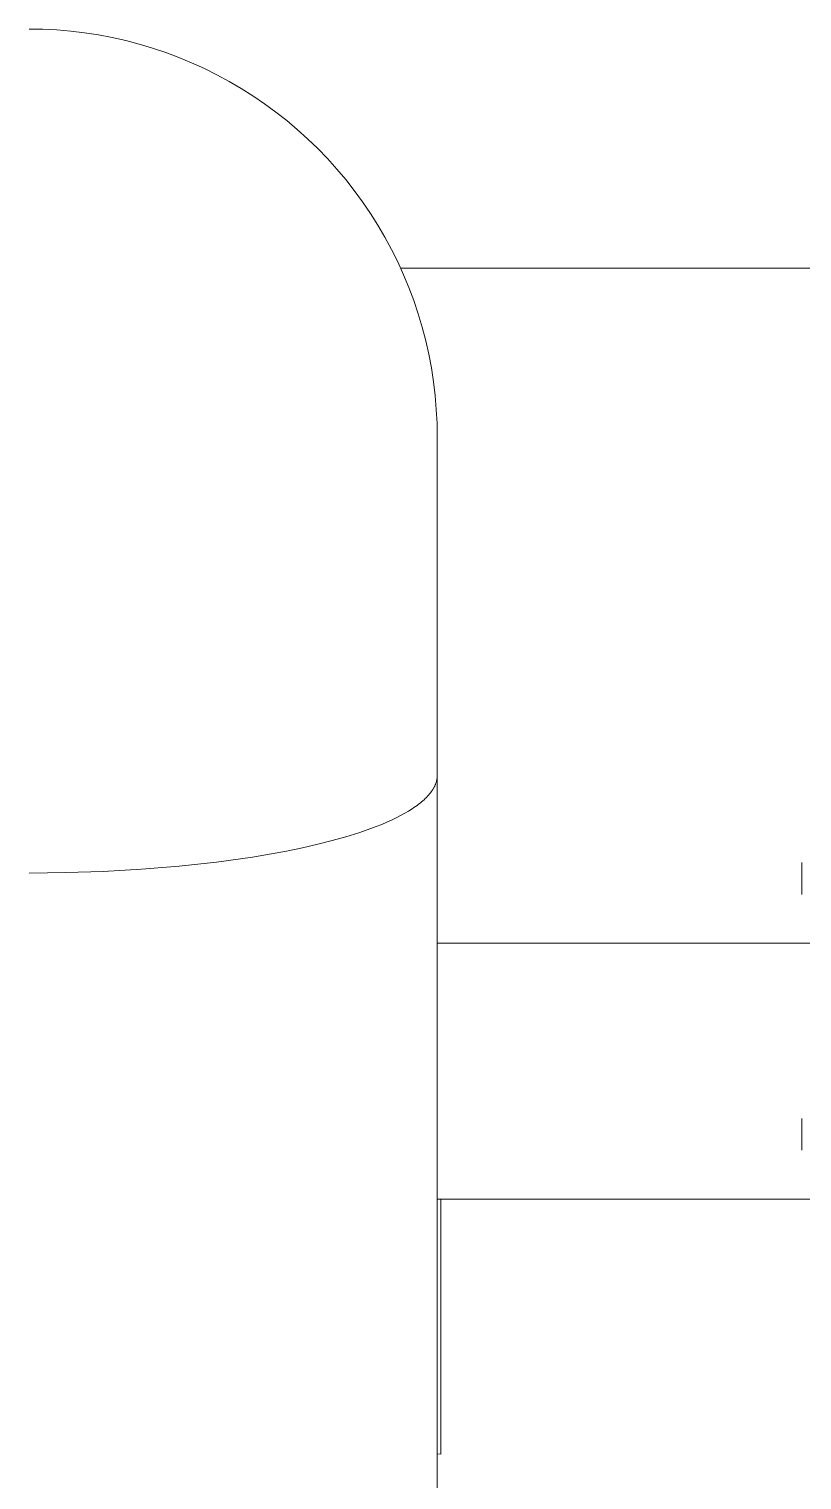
# Model space of a CAD drawing. Header units: millimetres. Extents: x -67 to 4862, y -244 to 3199.
# Drawn here: x 1263.3 to 1291.7, y 2653.9 to 2707.2 of the extents above; entities that cross this region are included whole.
import ezdxf

# ---------------------------------------------------------------- set-up
doc = ezdxf.new("R2010")
doc.units = ezdxf.units.MM
doc.layers.add('ZANO_R', color=7, linetype='Continuous', lineweight=0)

msp = doc.modelspace()

# ---------------------------------------------------------------- linework, layer by layer
at = {"layer": 'ZANO_R'}
for p, q in [((1263.324, 2707.214), (1263.836, 2707.206)), ((1263.836, 2707.206), (1264.348, 2707.179)), ((1264.348, 2707.179), (1264.858, 2707.136)), ((1264.858, 2707.136), (1265.367, 2707.075)), ((1265.367, 2707.075), (1265.873, 2706.996)), ((1265.873, 2706.996), (1266.376, 2706.901)), ((1266.376, 2706.901), (1266.876, 2706.788)), ((1266.876, 2706.788), (1267.371, 2706.658)), ((1267.371, 2706.658), (1267.862, 2706.512)), ((1267.862, 2706.512), (1268.347, 2706.348)), ((1268.347, 2706.348), (1268.827, 2706.169)), ((1268.827, 2706.169), (1269.3, 2705.973)), ((1269.3, 2705.973), (1269.766, 2705.76)), ((1269.766, 2705.76), (1270.225, 2705.533)), ((1270.225, 2705.533), (1270.676, 2705.289)), ((1270.676, 2705.289), (1271.118, 2705.031)), ((1271.118, 2705.031), (1271.551, 2704.757)), ((1271.551, 2704.757), (1271.974, 2704.469)), ((1271.974, 2704.469), (1272.388, 2704.166)), ((1272.388, 2704.166), (1272.791, 2703.85)), ((1272.791, 2703.85), (1273.182, 2703.52)), ((1273.182, 2703.52), (1273.562, 2703.177)), ((1273.562, 2703.177), (1273.931, 2702.821)), ((1273.931, 2702.821), (1274.287, 2702.453)), ((1274.287, 2702.453), (1274.63, 2702.072)), ((1274.63, 2702.072), (1274.96, 2701.681)), ((1274.96, 2701.681), (1275.276, 2701.278)), ((1275.276, 2701.278), (1275.579, 2700.865)), ((1275.579, 2700.865), (1275.867, 2700.441)), ((1275.867, 2700.441), (1276.14, 2700.008)), ((1276.14, 2700.008), (1276.399, 2699.566)), ((1276.399, 2699.566), (1276.642, 2699.115)), ((1276.642, 2699.115), (1276.87, 2698.657)), ((1276.87, 2698.657), (1277.082, 2698.19)), ((1276.976, 2698.43), (1298.324, 2698.43)), ((1277.082, 2698.19), (1277.278, 2697.717)), ((1277.278, 2697.717), (1277.458, 2697.238)), ((1277.458, 2697.238), (1277.621, 2696.752)), ((1277.621, 2696.752), (1277.768, 2696.261)), ((1277.768, 2696.261), (1277.898, 2695.766)), ((1277.898, 2695.766), (1278.01, 2695.266)), ((1278.01, 2695.266), (1278.106, 2694.763)), ((1278.106, 2694.763), (1278.184, 2694.257)), ((1278.184, 2694.257), (1278.246, 2693.748)), ((1278.246, 2693.748), (1278.289, 2693.238)), ((1278.289, 2693.238), (1278.315, 2692.726)), ((1278.315, 2692.726), (1278.324, 2692.214)), ((1278.324, 2692.214), (1278.324, 2679.813)), ((1278.219, 2679.386), (1278.229, 2679.407)), ((1278.229, 2679.407), (1278.238, 2679.427)), ((1278.238, 2679.427), (1278.247, 2679.448)), ((1278.247, 2679.448), (1278.256, 2679.468)), ((1278.256, 2679.468), (1278.264, 2679.489)), ((1278.264, 2679.489), (1278.271, 2679.509)), ((1278.271, 2679.509), (1278.278, 2679.53)), ((1278.278, 2679.53), (1278.284, 2679.55)), ((1278.284, 2679.55), (1278.29, 2679.571)), ((1278.29, 2679.571), (1278.296, 2679.591)), ((1278.296, 2679.591), (1278.301, 2679.611)), ((1278.301, 2679.611), (1278.305, 2679.632)), ((1278.305, 2679.632), (1278.309, 2679.652)), ((1278.309, 2679.652), (1278.313, 2679.672)), ((1278.313, 2679.672), (1278.316, 2679.692)), ((1278.316, 2679.692), (1278.318, 2679.713)), ((1278.318, 2679.713), (1278.321, 2679.733)), ((1278.321, 2679.733), (1278.322, 2679.753)), ((1278.322, 2679.753), (1278.323, 2679.773)), ((1278.323, 2679.773), (1278.324, 2679.793)), ((1278.324, 2679.793), (1278.324, 2679.813)), ((1278.324, 2679.813), (1278.324, 2516.633)), ((1277.745, 2678.821), (1277.794, 2678.863)), ((1277.794, 2678.863), (1277.841, 2678.905)), ((1277.841, 2678.905), (1277.885, 2678.947)), ((1277.885, 2678.947), (1277.927, 2678.989)), ((1277.927, 2678.989), (1277.967, 2679.031)), ((1277.967, 2679.031), (1278.005, 2679.073)), ((1278.005, 2679.073), (1278.04, 2679.115)), ((1278.04, 2679.115), (1278.074, 2679.157)), ((1278.074, 2679.157), (1278.105, 2679.199)), ((1278.105, 2679.199), (1278.134, 2679.241)), ((1278.134, 2679.241), (1278.148, 2679.261)), ((1278.148, 2679.261), (1278.161, 2679.282)), ((1278.161, 2679.282), (1278.173, 2679.303)), ((1278.173, 2679.303), (1278.185, 2679.324)), ((1278.185, 2679.324), (1278.197, 2679.344)), ((1278.197, 2679.344), (1278.208, 2679.365)), ((1278.208, 2679.365), (1278.219, 2679.386)), ((1276.978, 2678.321), (1277.129, 2678.404)), ((1277.129, 2678.404), (1277.271, 2678.487)), ((1277.271, 2678.487), (1277.403, 2678.57)), ((1277.403, 2678.57), (1277.466, 2678.612)), ((1277.466, 2678.612), (1277.527, 2678.653)), ((1277.527, 2678.653), (1277.585, 2678.695)), ((1277.585, 2678.695), (1277.64, 2678.737)), ((1277.64, 2678.737), (1277.694, 2678.779)), ((1277.694, 2678.779), (1277.745, 2678.821)), ((1275.441, 2677.689), (1275.879, 2677.841)), ((1275.879, 2677.841), (1276.085, 2677.919)), ((1276.085, 2677.919), (1276.282, 2677.998)), ((1276.282, 2677.998), (1276.47, 2678.077)), ((1276.47, 2678.077), (1276.648, 2678.158)), ((1276.648, 2678.158), (1276.818, 2678.239)), ((1276.818, 2678.239), (1276.978, 2678.321)), ((1273.368, 2677.137), (1273.931, 2677.265)), ((1273.931, 2677.265), (1274.465, 2677.4)), ((1274.465, 2677.4), (1274.969, 2677.542)), ((1274.969, 2677.542), (1275.441, 2677.689)), ((1270.214, 2676.612), (1271.532, 2676.797)), ((1271.532, 2676.797), (1272.166, 2676.902)), ((1272.166, 2676.902), (1272.779, 2677.016)), ((1272.779, 2677.016), (1273.368, 2677.137)), ((1263.324, 2676.21), (1264.672, 2676.225)), ((1264.672, 2676.225), (1266.054, 2676.27)), ((1266.054, 2676.27), (1267.452, 2676.349)), ((1267.452, 2676.349), (1268.846, 2676.463)), ((1268.846, 2676.463), (1270.214, 2676.612)), ((1291.724, 2675.423), (1291.724, 2676.596)), ((1292.743, 2673.633), (1278.324, 2673.633)), ((1291.724, 2666.024), (1291.724, 2667.198)), ((1292.743, 2664.227), (1278.324, 2664.227)), ((1278.451, 2664.227), (1278.451, 2654.867)), ((1292.743, 2664.224), (1278.451, 2664.224)), ((1278.451, 2654.867), (1278.324, 2654.875))]:
    msp.add_line(p, q, dxfattribs=at)

doc.saveas('drawing.dxf')
